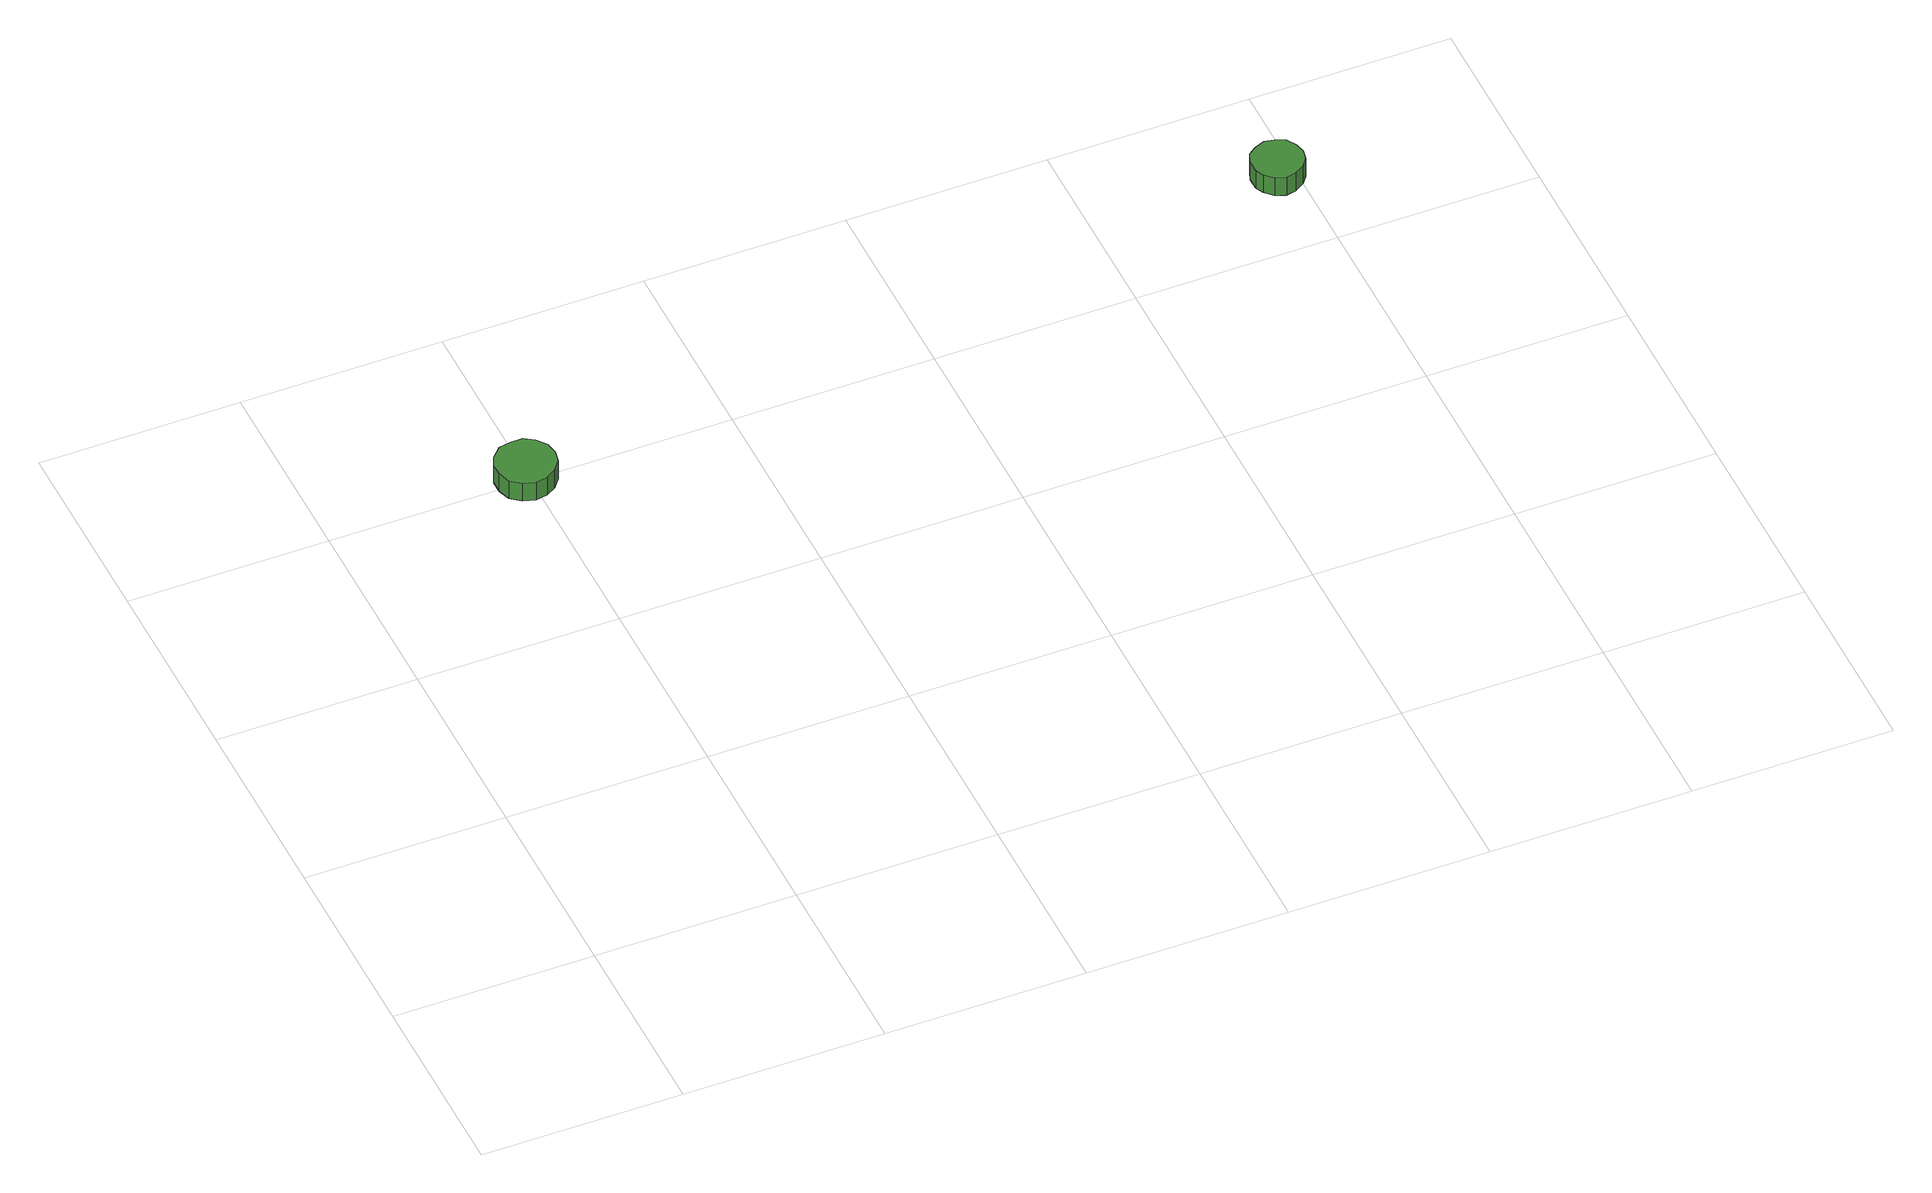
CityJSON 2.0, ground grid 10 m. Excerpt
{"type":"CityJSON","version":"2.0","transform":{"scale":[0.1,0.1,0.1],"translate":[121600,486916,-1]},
"CityObjects":{
"tree1":{"type":"SolitaryVegetationObject","attributes":{"function":"something"}},
"tree2":{"type":"SolitaryVegetationObject","attributes":{"function":"something"},"geometry":[{"type":"MultiSurface","lod":"1","boundaries":[[[0,1,2,3,4,5,6,7,8,9,10,11,12,13,14]],[[15,16,17,18,19,20,21,22,23,24,25,26,27,28,29]],[[0,29,28,1]],[[1,28,27,2]],[[2,27,26,3]],[[3,26,25,4]],[[4,25,24,5]],[[5,24,23,6]],[[6,23,22,7]],[[7,22,21,8]],[[8,21,20,9]],[[9,20,19,10]],[[10,19,18,11]],[[11,18,17,12]],[[12,17,16,13]],[[13,16,15,14]],[[14,15,29,0]]]}]},
"tree3":{"type":"SolitaryVegetationObject","attributes":{"function":"something"}},
"tree4":{"type":"SolitaryVegetationObject","attributes":{"function":"something"}},
"tree5":{"type":"SolitaryVegetationObject","attributes":{"function":"something"}},
"tree6":{"type":"SolitaryVegetationObject","attributes":{"function":"something"},"geometry":[{"type":"MultiSurface","lod":"1","boundaries":[[[30,31,32,33,34,35,36,37,38,39,40,41,42,43,44]],[[45,46,47,48,49,50,51,52,53,54,55,56,57,58,59]],[[30,59,58,31]],[[31,58,57,32]],[[32,57,56,33]],[[33,56,55,34]],[[34,55,54,35]],[[35,54,53,36]],[[36,53,52,37]],[[37,52,51,38]],[[38,51,50,39]],[[39,50,49,40]],[[40,49,48,41]],[[41,48,47,42]],[[42,47,46,43]],[[43,46,45,44]],[[44,45,59,30]]]}]}
},
"vertices":[
[113,302,17],[112,308,17],[108,313,17],[103,316,17],[97,316,17],[91,315,17],[86,310,17],[84,305,17],[84,299,17],[86,293,17],[91,289,17],[97,287,17],[103,288,17],[108,291,17],[112,296,17],[112,296,6],[108,291,6],[103,288,6],[97,287,6],[91,289,6],[86,293,6],[84,299,6],[84,305,6],[86,310,6],[91,315,6],[97,316,6],[103,316,6],[108,313,6],[112,308,6],[113,302,6],
[504,348,17],[503,353,17],[500,358,17],[495,360,17],[490,361,17],[485,359,17],[481,356,17],[479,351,17],[479,345,17],[481,341,17],[485,337,17],[490,335,17],[495,336,17],[500,339,17],[503,343,17],[503,343,6],[500,339,6],[495,336,6],[490,335,6],[485,337,6],[481,341,6],[479,345,6],[479,351,6],[481,356,6],[485,359,6],[490,361,6],[495,360,6],[500,358,6],[503,353,6],[504,348,6]
]}
